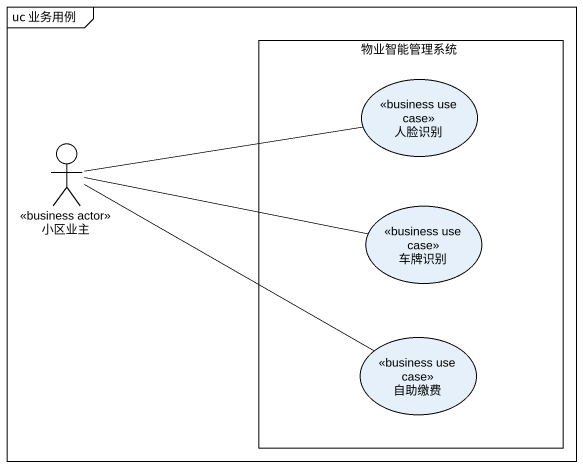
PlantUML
@startuml
mainframe uc 业务用例
rectangle 物业智能管理系统 {
  usecase 人脸识别 <<business use case>>
  usecase 车牌识别 <<business use case>>
  usecase 自助缴费 <<business use case>>
}
actor 小区业主 <<business actor>>
小区业主 -right- 人脸识别
小区业主 -right- 车牌识别
小区业主 -right- 自助缴费
@enduml
